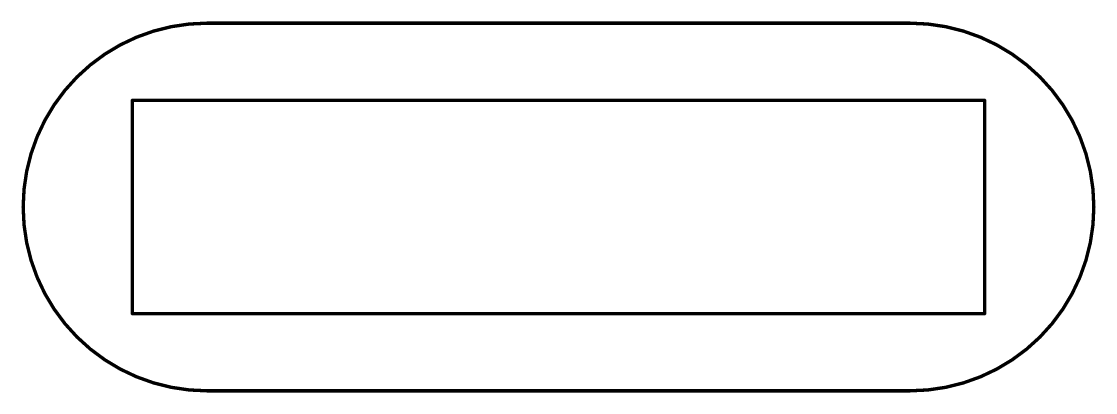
# Model space of a CAD drawing. Header units: millimetres. Extents: x 56.4 to 96.8, y 85 to 99.
import ezdxf

# ---------------------------------------------------------------- set-up
doc = ezdxf.new("R2010")
doc.units = ezdxf.units.MM
doc.layers.add('KeepOutLayer', color=6, linetype='Continuous')

msp = doc.modelspace()

# ---------------------------------------------------------------- linework, layer by layer
at = {"layer": 'KeepOutLayer', "const_width": 0.127}
for points in [[(63.4, 85.1, -1), (63.4, 98.9)], [(89.8, 98.9, -1), (89.8, 85.1)]]:
    msp.add_lwpolyline(points, format="xyb", dxfattribs=at)
for points in [[(63.4, 98.9), (89.8, 98.9)], [(60.6, 96), (92.6, 96)], [(60.6, 88), (60.6, 96)], [(92.6, 88), (92.6, 96)], [(60.6, 88), (92.6, 88)], [(92.6, 88), (92.6, 88)], [(63.4, 85.1), (89.8, 85.1)]]:
    msp.add_lwpolyline(points, dxfattribs=at)
at = {"layer": 'KeepOutLayer', "const_width": 0.0635}
for points in [[(63.368, 98.9, 1), (63.432, 98.9, 1)], [(63.368, 98.9, 1), (63.432, 98.9, 1)], [(89.768, 98.9, 1), (89.832, 98.9, 1)], [(89.768, 98.9, 1), (89.832, 98.9, 1)], [(60.568, 96, 1), (60.632, 96, 1)], [(60.568, 96, 1), (60.632, 96, 1)], [(92.568, 96, 1), (92.632, 96, 1)], [(92.568, 96, 1), (92.632, 96, 1)], [(60.568, 88, 1), (60.632, 88, 1)], [(60.568, 88, 1), (60.632, 88, 1)], [(92.568, 88, 1), (92.632, 88, 1)], [(92.568, 88, 1), (92.632, 88, 1)], [(92.568, 88, 1), (92.632, 88, 1)], [(92.568, 88, 1), (92.632, 88, 1)], [(63.368, 85.1, 1), (63.432, 85.1, 1)], [(63.368, 85.1, 1), (63.432, 85.1, 1)], [(89.768, 85.1, 1), (89.832, 85.1, 1)], [(89.768, 85.1, 1), (89.832, 85.1, 1)]]:
    msp.add_lwpolyline(points, format="xyb", close=True, dxfattribs=at)

doc.saveas('drawing.dxf')
